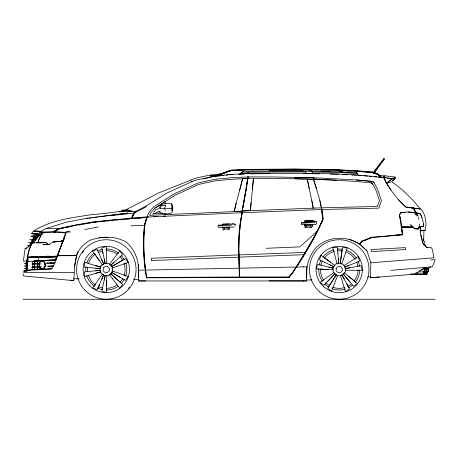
<?xml version="1.0" encoding="UTF-8"?>
<svg xmlns="http://www.w3.org/2000/svg" width="458" height="458" viewBox="0 0 458 458"><rect width="100%" height="100%" fill="white"/><g stroke="black" fill="none" stroke-linecap="round" stroke-linejoin="round"><path stroke-width="0.69" d="M306.545 277.302C305.784 266.167 309.213 254.648 317.165 246.616C328.478 236.162 346.654 235.881 359.444 243.822L367.07 250.99L370.865 262.795L370.425 277.829L415.034 274.119L425.081 267.392L432.363 266.785L435.094 260.081M384.05 178.105L384.05 176.628M235.114 225.966L235.126 224.368L234.015 223.75L231.725 223.819M135.946 218.323L131.807 218.638L134.297 213.01L136.095 211.201L145.444 206.403L166.924 193.024L194.518 180.469L212.787 176.502L230.952 174.372L248.396 173.611L273.3 173.313L313.364 173.462L336.458 173.948L356.542 174.979L371.57 176.25L383.924 177.544L386.386 183.274L391.121 190.104M38.312 260.522L38.352 257.642L56.546 256.892L55.458 259.783L55.069 259.921L35.197 260.785L55.458 259.783M105.14 275.79L101.819 291.082L106.416 292.576L106.777 275.43M34.608 268.044L34.699 261.014M37.275 269.453L37.327 265.938M37.356 263.825L37.39 261.014M421.469 215.804L420.158 213.726L416.053 212.609L415.515 212.947L415.853 212.586L413.408 208.207L405.748 207.113C397.006 198.829 389.277 189.148 384.044 178.271L383.924 177.544M27.886 257.213L27.766 261.518L27.886 257.213L49.092 256.388M34.55 269.802L34.699 260.545M37.241 269.802L37.39 260.545M22.929 273.649L23.621 275.968L73.835 280.651L74.591 266.127L76.56 255.644C78.558 248.957 83.888 243.999 89.636 240.37C101.728 236.236 115.45 235.526 126.683 242.442C135.597 250.555 139.192 261.335 138.551 273.157L138.556 280.943L145.844 280.943M164.966 214.602L165 213.262M165.212 204.36L165.281 201.503L154.947 208.15L150.922 212.523L149.72 215.323L242.23 211.23L246.244 189.652L247.881 178.225L313.885 178.975L356.416 181.471L371.65 182.902M106.559 286.611L106.708 280.639M238.647 249.072L239.065 238.601M239.116 237.204L240.656 220.808M28.115 270.775L27.348 270.804L27.909 257.081L49.149 256.125M32.524 261.455L32.186 269.636L27.932 270.26L27.348 270.804M34.562 269.636L34.928 260.774M41.277 231.817L41.243 232.578L40.665 232.429L41.277 231.817L33.909 231.427M49.43 244.463L48.079 244.492L46.149 242.7L38.111 242.746L38.386 240.639L41.375 234.158L44.208 232.532L42.48 232.229L41.243 232.578L41.203 231.279L45.995 228.416M26.627 270.667C26.003 257.293 29.444 243.45 39.09 233.735M424.715 244.486L424.858 241.835L424.24 241.126M375.709 173.668L375.692 172.237M172.426 210.611L172.426 206.793M171.315 210.577L171.235 205.642M153.705 212.22L155.439 209.959L159.201 208.482L160.546 205.23L163.632 204.005L168.189 203.157L171.527 203.466C173.107 206.22 173.479 210.291 171.521 212.981C165.481 215.506 158.668 211.544 152.583 214.195M250.44 211.064L251.121 202.573M144.591 224.38L147.184 217.264L146.955 216.949L147.287 217.018L146.652 217.418L144.447 225.279C142.684 242.74 143.348 260.545 146.486 277.823L289.267 277.319C302.503 259.325 313.907 239.654 323.113 219.285L323.079 217.991C321.774 204.6 317.337 191.839 313.524 179.015M252.41 189.538L253.434 178.494M23.467 260.545L25.11 248.499C31.333 247.251 32.61 237.782 37.413 234.301L37.653 233.958L31.728 233.563M253.497 178.488L250.331 210.646L242.397 210.972L240.353 221.781C237.37 240.101 238.984 258.593 239.334 277.004L146.606 277.491L146.486 277.823M421.429 226.658L423.432 226.138L423.679 223.939L421.452 215.878L420.335 214.109L418.726 213.457L412.933 212.564M427.944 247.475L426.644 247.412L422.877 243.003L420.822 234.719L420.158 226.876L423.45 226.487L423.73 224.019M154.947 208.15L174.807 195.371L198.698 184.425L215.002 180.864L231.513 179.278L247.704 178.488L247.893 176.908L246.072 189.778L242.219 211.184L234.009 211.35L242.711 178.74L248.059 178.483L248.247 176.897M38.409 242.042L38.592 240.639M340.254 263.608L342.029 250.051M122.521 211.315L122.71 209.919L124.662 210.285M323.113 219.285L322.896 219.245C315.316 238.126 303.631 254.923 293.04 272.178L288.992 276.976L239.723 277.004C239.379 258.587 237.759 240.089 240.753 221.769L242.219 212.375L240.719 220.676M340.197 263.894L342.361 247.692L347.187 247.847L343.414 259.176M288.992 276.976L292.817 272.333L303.82 254.7L317.377 231.198L322.701 219.296L321.253 207.817L321.814 209.529L378.829 208.138L381.394 200.638L377.85 190.104L374.072 182.473L372.36 181.431L356.542 179.948L313.364 177.721L273.1 176.965L248.07 176.897L231.399 177.698L214.728 179.33L198.056 182.988L173.84 194.032L153.693 206.901L149.319 211.625L146.966 217.086L241.801 212.724L247.715 178.488M144.797 224.334L144.654 225.239C142.741 241.269 143.795 257.47 145.844 273.426M228.611 227.128L228.032 228.971L224.311 229.103L223.269 230.26L222.582 227.294M229.876 227.099L228.977 230.053L228.032 228.971M27.663 256.251L26.925 260.613L26.684 269.705L26.329 270.775L23.85 271.033M74.591 266.127L76.606 255.484L78.146 251.637M311.875 226.229L312.127 224.901M312.694 224.546L312.316 226.515L311.617 227.632L305.137 227.666L304.484 224.529M398.116 199.448L405.622 206.93L420.433 208.991L412.601 199.785L402.01 189.612L391.991 181.671L386.5 183.395L384.222 178.173L384.216 177.578L392.609 178.66L395.294 177.063L384.216 175.729L384.216 177.761L385.613 177.91M234.593 210.503L236.202 203.129M104.218 280.027L105.094 276.065M414.479 212.546L415.772 212.667L413.408 208.207L412.79 208.024M419.047 226.584L419.683 223.985M239.694 190.041L242.545 178.717M27.829 255.604C29.037 246.375 34.167 238.406 40.516 231.84L41.174 231.84L40.298 232.761M424.257 274.365L423.65 274.336L424.148 271.222L426.014 268.182L426.627 268.211L426.123 271.319L424.257 274.365L411.055 274.119M428.138 271.382L428.579 268.623L428.041 268.594L427.2 269.619L426.387 271.296L425.94 274.056L426.478 274.084L428.138 271.382L423.902 271.245M244.148 173.359L248.408 173.164L248.688 172.151L306.282 171.933M27.932 270.26L51.325 269.075L54.233 264.174L57.771 255.656L65.671 233.105L64.996 232.349L54.147 231.788L54.393 231.502L54.628 231.988L53.855 231.977M341.708 264.1L343.42 259.159M65.723 233.935L63.09 241.108L54.989 241.778M63.714 240.313L64.818 237.124M62.74 241.103L53.174 241.996L63.49 240.948L62.74 241.103L56.981 256.394L48.216 256.709M62.935 240.559L64.549 236.128M57.067 256.64L63.141 240.862M337.672 275.275L331.518 291.259L327.705 288.294L336.39 274.451M55.424 260.442L57.095 256.096L55.532 260.43L27.766 261.518M135.849 211.825L135.499 211.424L133.684 213.136L131.532 218.128L131.807 218.638L134.085 213.514L136.095 211.201M165.384 210.566L164.388 208.59L165.659 205.596L161.445 205.413L160.134 208.539L172.763 208.585M101.779 279.237L103.668 274.892M99.529 284.332L97.222 289.588L92.625 288.099L102.409 274.01M97.68 288.586L103.8 274.628M38.89 239.992L41.581 234.158M30.016 245.076L30.892 243.198M31.447 242.167L35.266 233.809M36.033 236.173L37.247 233.62M34.837 238.441L35.443 237.175M36.05 235.91L36.955 234.009M425.076 269.55L424.257 271.228L423.816 273.993L424.354 274.016L425.196 272.991L426.014 271.313L426.455 268.554L425.917 268.525L425.076 269.55L428.619 269.688M32.444 243.479L33.325 241.881M418.177 228.765L419.196 226.956L420.055 226.699L419.196 226.956M359.444 243.822L361.831 241.183L371.661 237.244L402.525 234.691L401.551 227.082L402.702 234.771L402.353 234.485L399.525 214.785L400.876 212.449L408.175 211.991L415.853 212.586M400.137 218.701L399.565 214.733L400.933 212.375L405.324 212.398M400.435 213.766L401.099 212.621M395.357 177.2L391.636 179.37L386.5 183.395M241.801 212.724L321.814 209.529L321.665 209.283L322.873 218.174M328.959 286.273L336.246 274.708M305.555 227.22L306.631 226.017L310.358 226L310.753 225.376M321.436 209.541L321.625 209.283M373.625 172.952L374.375 171.802M34.218 242.906L33.314 242.832L39.983 234.067M241.967 212.466L242.156 212.712L242.397 210.972L321.608 207.806L377.449 206.455L379.464 200.552L376.11 190.585L372.657 183.601M384.228 159.155L375.171 171.75L374.106 171.401L383.535 158.926L384.147 158.726L384.228 159.155L383.535 158.926M36.159 238.011L38.587 234.702M374.638 171.578L384.147 158.726M294.866 177.28L313.18 177.715L313.696 179.227L314.056 179.238L313.547 177.727L314.056 179.238M109.393 264.403L119.756 250.761L122.595 254.665L110.395 265.548M34.802 239.511L38.644 234.622M35.106 240.61L40.356 234.118L42.17 232.59L44.031 232.79M428.138 268.251L426.272 271.291L425.774 274.405L426.381 274.434L428.247 271.388L428.751 268.279L423.885 268.09M401.551 227.082L412.011 226.996M359.61 243.902L362.015 241.32L371.69 237.444M359.788 244.051L362.221 241.44L371.724 237.628L402.702 234.771M395.202 178.208L392.598 181.053L395.391 178.002M334.941 273.695L323.886 285.328L320.073 282.363L334.042 272.453M327.836 281.166L335.153 273.495M222.279 224.723L223.04 224.031L229.893 223.619M371.81 172.345L373.052 171.372M317.377 231.198L299.784 246.891L266.298 248.276M110.607 265.342L114.157 262.205M312.774 221.586L312.385 220.733L305.52 220.945L304.736 221.615L305.646 222.113M218.638 225.05L218.071 225.536L220.447 225.811L231.342 225.159M240.112 173.754L243.278 171.057M239.586 174.464L243.278 171.321C281.109 170.954 318.997 170.393 356.782 172.74L357.578 175.111M311.52 221.437L312.385 220.733M386.558 183.114L391.498 179.244L392.661 178.809M384.216 177.578L383.924 177.767M122.967 210.102L122.206 210.628L122.526 210.869M343.889 265.772L358.265 256.457L359.61 261.1L344.445 267.191M41.168 232.034L53.552 231.777L58.258 228.697L75.925 224.93L93.609 221.861L131.532 218.128M146.652 217.418L114.849 219.949L93.913 222.141L76.429 225.118L58.853 228.782L54.147 231.788L54.628 231.988M427.766 268.806L430.801 266.911M58.853 228.782L53.552 231.777L54.061 231.977L54.393 231.502L54.061 231.977L43.43 232.773M121.662 211.018L122.755 210.566M111.58 266.682L123.368 259.766M111.317 266.814L125.435 258.575L128.274 262.486L112.078 268.13M49.052 244.4L53.683 241.778L55.195 241.778M53.552 231.777L58.126 229.378M134.297 213.01L146.646 206.575M39.399 268.875L40.676 268.239M123.866 210.857L159.894 192.377L189.721 180.538L192.595 181.677M40.665 232.429L42.48 232.229L41.415 232.011M345.338 266.814L349.111 265.319M153.791 213.634L160.357 211.144M215.266 176.639L230.969 170.697L248.396 169.941L294.958 169.592L336.458 170.273L356.587 171.303L371.656 172.597L378.119 174.658L380.987 177.423M214.602 176.502L230.872 170.365L248.396 169.592L294.958 169.242L336.458 169.924L356.542 170.949L371.57 172.214L378.285 174.338L381.52 177.452M215.529 176.141L220.098 174.435M222.708 173.456L229.887 170.771M213.634 176.53L230.689 170.158L248.396 169.38L294.958 169.031L336.458 169.7L356.542 170.714L371.57 171.979L378.285 174.097L381.983 177.664M42.153 268.961L43.682 268.428L44.781 267.003L45.176 265.102L44.781 263.201L43.682 261.776L42.153 261.243L40.625 261.776L39.525 263.201L39.13 265.102L39.525 267.003L40.625 268.428L42.153 268.961L43.401 268.72M315.739 221.907L316.518 221.975M119.67 211.894L123.025 210.766L127.118 210.216L126.391 210.732L122.297 211.287M234.49 224.575L235.126 224.368M190.465 179.96L196.951 177.876L209.833 175.105L211.064 176.049L213.165 175.826M46.086 228.542L64.005 222.909M100.646 270.283L84.381 271.915L84.381 276.746L100.783 271.8M95.825 273.34L100.8 271.794M420.318 226.893L419.557 227.128L418.503 228.989L415.841 228.943L411.994 227.111L401.363 227.013L401.769 226.481L400.246 217.126M420.152 226.807L419.316 227.065L418.274 228.908L415.635 228.863M239.334 277.004L239.723 277.004M54.422 231.988L65.471 232.544L64.996 232.349L69.393 231.078M33.314 242.832L38.317 242.746M203.266 178.918L212.787 176.719M58.698 229.08L63.433 228.095M66.811 227.391L72.221 226.269M25.276 248.356L27.177 248.001M64.435 222.542L86.774 218.3L127.988 213.067L98.785 216.834M345.166 268.657L349.826 267.781M84.673 229.521L98.35 226.973M344.88 268.691L360.956 265.737L362.295 270.38L345.166 270.191M409.67 207.56L421.051 209.174C425.929 214.939 426.621 222.92 425.408 230.111L420.186 230.586L425.242 230.282M420.186 230.935L423.931 230.477L423.644 241.612M78.387 225.061L81.902 224.454M83.31 224.214L84.713 223.968M86.121 223.727L87.524 223.487M88.932 223.241L90.335 223M122.509 210.6L121.845 210.703L122.246 211.567M302.068 222.525L314.823 221.403M86.133 218.666L87.541 218.466M88.944 218.26L91.056 217.956M92.459 217.75L93.867 217.55M95.27 217.344L97.382 217.04M423.432 226.138L419.642 226.653L418.452 228.645L415.904 228.628M23.639 271.754L26.066 271.657M219.004 225.199L233.466 224.071M40.625 268.428L44.432 267.976M214.184 176.559L216.285 176.313M218.38 176.067L220.475 175.82M221.872 175.654L223.968 175.408M226.063 175.162L228.158 174.916M229.555 174.756L233.048 174.498M222.393 173.702L210.417 175.013L211.315 175.775L211.064 176.049L210.159 175.277M210.909 175.861L218.901 174.956M214.567 175.672L217.367 175.368M110.361 215.632L133.684 213.136M93.85 222.393L96.655 222.09M98.756 221.867L100.857 221.638M102.964 221.414L105.065 221.185M107.166 220.962L109.972 220.659M111.374 220.51L113.475 220.281M370.425 277.829L375.257 277.302M376.636 277.153L379.401 276.855M31.447 235.95L34.888 235.595M308.629 221.907L310.707 221.701M27.841 257.299L57.095 256.096M95.636 270.781L100.354 270.329M53.832 232.412L55.865 232.418M370.865 262.795L433.932 257.802L432.329 249.255L430.949 247.349L427.715 247.349M390.8 270.363L425.081 267.392M389.397 235.664L402.353 234.485M115.582 220.069L119.109 219.76M120.517 219.634L124.044 219.319M126.162 219.136L129.688 218.821M225.502 224.643L227.58 224.46M61.343 240.828L62.746 240.708M64.996 232.349L70.606 231.92M132.139 218.008L147.047 216.897L146.984 217.493L142.844 217.802M137.326 218.22L141.465 217.905M434.877 259.663L430.709 259.972M33.062 261.255L37.63 260.986M314.795 222.359L303.265 223.138L301.318 222.869M52.189 268.543L32.186 269.636L34.293 269.636M48.954 268.909L51.76 268.726M47.689 266.081L53.506 265.709M47.752 266.716L53.615 266.344M51.204 266.716L53.157 266.596M46.121 262.966L54.96 262.497M46.865 263.568L54.874 263.138M50.317 263.568L53.763 263.356M50.254 262.926L51.622 262.84M38.34 260.951L40.212 260.848M24.881 271.176L26.982 271.062M148.758 216.852L147.361 216.926L147.058 217.395L144.848 225.262C143.005 242.654 143.852 260.339 146.772 277.571M153.653 216.594L157.151 216.411M163.443 216.079L165.538 215.97M31.402 240.181L33.022 240.101M29.81 243.129L31.43 243.049M306.299 280.13L312.012 279.838M367.722 276.976L370.579 276.827M32.936 234.09L37.688 234.227M38.787 269.476L44.976 269.51M35.209 236.883L32.93 236.992M29.799 245.872L28.173 245.952M40.894 257.007L36.125 257.173M39.428 266.556L31.974 266.905L31.951 267.552L39.44 267.197M38.901 267.392L40.235 267.329M238.395 170.153L241.251 170.021M240.685 173.301L248.545 172.941M39.72 263.963L32.083 264.358L32.112 263.711L39.709 263.316L39.72 263.963L41.1 263.963M240.416 173.284L248.408 173.164L248.402 172.391M238.629 174.258L244.211 174.011M46.081 260.442L47.432 260.384M238.715 257.178L151.398 260.533L151.283 258.272L238.607 254.911M131.028 225.823L144.447 225.279M305.142 252.438L239.002 254.9M303.82 254.7L239.105 257.161M98.974 237.742L108.117 237.41M313.318 221.151L315.367 221.077L316.358 221.695L316.364 223.996L315.39 224.683L314.841 224.374L302.137 224.592L301.879 224.895L301.387 224.443M57.771 255.656L63.885 255.438M57.622 255.816L76.663 255.329M307.249 221.901L310.444 221.809M401.368 225.554L401.574 226.905L401.958 226.899M303.116 280.943L306.545 280.943L306.957 266.814L138.43 270.214M303.522 266.882L303.826 266.877M305.228 225.159L311.434 225.067M63.817 255.753L76.56 255.644M223.498 227.821L229 227.74M248.396 169.678L260.493 169.534M249.822 173.817L269.745 173.576M42.846 244.595L48.869 244.526M269.012 170.805L303.448 170.8M36.583 242.877L41.254 242.855M72.937 255.455L76.601 255.472M41.592 242.7L46.355 242.7M43.31 244.492L48.285 244.492L47.323 243.599M423.782 244.686L425.19 244.686M23.49 261.134L26.77 261.134L26.564 269.464L26.312 270.254L23.833 270.592M33.491 263.711L34.871 263.711M33.463 264.358L34.842 264.358M41.472 266.522L40.092 266.522L40.104 267.169M33.36 266.905L34.739 266.905M33.331 267.552L34.711 267.552M23.547 272.607L73.984 272.653M138.556 280.943L303.414 280.943M22.9 299.274L435.1 299.274M269.155 280.869L306.545 280.943M135.499 211.424C121.032 209.924 107.08 214.081 92.682 214.441C72.599 217.682 51.399 219.8 33.806 230.884L41.203 231.279M38.352 257.642L35.232 257.631L56.546 256.892M73.406 278.796L79.125 278.848M133.433 279.323L139.146 279.374M401.821 227.065L412.16 227.174M308.354 170.903L311.864 170.949L312.642 174.017M311.944 171.99L336.458 172.426L356.542 173.399M303.448 173.576L319.661 173.817M29.621 239.66L33.743 239.895M27.159 245.499L29.449 245.551M24.635 263.837L26.919 263.882M24.766 268.354L27.062 268.399M24.703 268.892L26.988 268.938M426.381 274.434L410.397 274.136M313.364 169.529L321.058 169.683M321.058 171.063L330.161 171.246M47.575 228.485L58.258 228.697M26.993 263.344L24.698 263.298M27.051 265.749L24.755 265.703M26.976 266.287L24.692 266.241M330.161 174.034L338.536 174.275M294.837 178.815L336.378 180.183M415.738 272.957L423.604 273.14M30.755 236.465L35.707 236.769M28.425 242.603L32.003 242.797M423.083 272.945L425.196 272.991M425.911 273.025L427.32 273.06M40.516 231.84L33.176 231.462L31.665 233.443L37.653 233.958M419.19 271.073L424.148 271.222M421.515 269.195L425.07 269.333M424.532 268.119L428.751 268.279M425.785 268.502L428.579 268.623M425.058 268.491L426.455 268.554M333.298 269.808L316.169 268.892L317.806 264.346L332.983 268.165M336.458 169.998L339.235 170.136M344.788 170.416L348.257 170.594M354.503 170.908L356.587 171.011M339.264 171.521L342.767 171.704M347.668 171.962L351.171 172.145M342.693 174.487L347.542 174.738M351.692 174.95L356.542 175.196M62.757 232.773L64.824 232.882M328.088 269.573L320.142 269.121M40.539 268.737L42.153 269.298L43.768 268.737L44.953 267.203L45.382 265.102L44.953 263.007L43.768 261.466L42.153 260.905L40.539 261.466L39.359 263.007L38.924 265.102L39.359 267.203L40.539 268.737L41.964 268.817M408.049 212.077L412.543 212.369M410.03 212.375L412.549 212.541M41.478 234.422L42.422 234.479M416.104 215.752L418.44 215.924M360.698 171.361L362.753 171.538M365.49 171.773L368.232 172.008M358.591 175.374L362.009 175.66M364.053 175.832L367.471 176.124M369.52 176.296L371.57 176.473M356.542 179.948L372.36 181.431L374.152 182.633M95.636 268.216L100.354 268.674M378.285 177.194L381.102 177.481M100.646 268.72L84.381 267.083L84.381 262.251L100.8 267.209M378.989 175.391L383.924 175.912L383.924 177.944M374.255 176.759L376.94 177.046M387.01 178.065L392.609 178.66M41.764 232.544L42.17 232.59M421.452 215.878L421.772 217.882M423.461 240.467L423.438 238.446M70.412 280.119L73.835 280.651M413.007 208.058L415.486 208.516M160.546 205.23L161.445 205.413M415.79 212.85L417.003 213.113M191.553 181.305L192.663 181.58M328.781 267.1L332.714 268.107M412.721 208.35L413.334 208.527M95.808 265.651L100.783 267.203M371.656 172.3L376.178 173.737M422.986 226.332L423.45 226.487M131.206 211.842L126.316 210.663L122.715 211.041C125.589 209.14 129.465 209.741 132.19 211.625M112.096 270.878L128.274 276.517L125.435 280.422L111.317 272.189M418.852 213.417L419.917 213.789L420.564 214.819M426.644 247.412L422.745 242.98L420.73 234.719M65.671 233.105L66.152 233.299M158.645 211.722L162.607 213.342M349.025 239.065L359.616 243.925L367.07 250.99M329.651 264.69L333.934 266.716M324.63 262.274L319.449 259.8L321.092 255.261L334.855 265.491M324.47 262.216L334.191 266.859M412.606 227.288L415.583 228.719M234.032 227.351L233.471 227.042L219.079 227.265L218.729 227.563L218.14 227.116L218.077 225.668M120.614 277.628L111.58 272.321M371.049 182.851L372.875 184.053M371.146 182.856L372.875 184.047M324.293 257.619L330.699 262.348M411.25 225.428L413.379 227.013M344.216 272.768L354.452 281.057M348.292 276.014L357.538 283.576L353.536 286.284L343.053 273.747M110.607 273.661L120.826 282.741M223.04 224.031L223.79 224.706M110.395 273.449L122.595 284.332L119.756 288.242L112.496 278.762M305.52 220.945L306.608 221.924M414.685 213.863L415.664 214.791M378.119 174.349L380.512 176.656M27.909 257.081L28.448 257.608M399.525 214.785L399.851 215.128M349.958 282.019L343.254 273.964M310.358 226L311.268 227.185M109.382 274.582L112.508 278.773M410.282 224.351L412.063 226.807M96.014 255.822L102.409 264.987M99.392 260.722L92.625 250.904L97.222 249.41L103.8 264.369M417.513 215.374L415.698 212.655L417.667 215.386M171.469 204.148L172.34 205.585M413.62 208.241L416.053 212.609M341.886 274.892L344.153 279.048M346.895 284.097L348.418 286.897M341.76 274.623L349.54 288.998L345.538 291.712L340.426 275.361M313.329 221.271L312.888 220.304L305.097 220.538L304.209 221.306L304.318 222.594M289.09 276.93L289.267 277.319M224.311 229.103L223.87 227.254M101.779 259.766L103.668 264.111M306.35 225.325L306.631 226.017M356.776 172.437L357.377 174.223M313.318 179.233L316.364 188.312M418.394 217.298L418.967 219.348M337.117 263.934L332.697 247.383L337.529 247.538L337.912 253.268M313.352 177.944L313.696 179.227M305.549 170.874L306.328 173.943M104.218 258.976L105.243 263.596M102.311 250.245L102.993 253.366M307.186 179.089L313.415 208.132M105.288 263.888L101.819 247.915L106.416 246.427L106.777 263.573M400.876 212.449L400.939 212.764M307.318 178.901L309.196 188.456M319.867 200.638L320.961 206.558M311.858 200.862L313.083 208.178M305.017 224.861L305.131 226.16M338.639 263.842L337.918 253.097M420.599 232.716L420.215 226.876L420.295 230.729M338.296 258.827L338.599 263.55M239.517 271.932L239.087 261.93M301.324 222.994L301.364 223.962M239.036 260.545L238.664 249.713M138.207 264.438L138.556 277.72M44.89 265.629L44.924 266.688M248.099 172.168L248.104 172.935M420.438 226.865L420.455 230.534M384.05 175.861L384.05 176.851M44.878 264.564A3.269 0.395 -90 0 1 44.924 263.527M129.351 287.298A29.146 29.146 0 0 1 128.498 288.351M82.388 252.782A29.146 29.146 0 0 1 83.596 251.173M125.669 262.812A20.507 20.501 0 0 1 125.681 276.163M124.215 279.454A20.507 20.501 0 0 1 121.284 283.479M118.044 286.296A20.507 20.501 0 0 1 105.913 290M102.386 289.628A20.507 20.501 0 0 1 97.617 288.082M94.525 286.296A20.507 20.501 0 0 1 86.682 275.498M85.864 271.285A20.507 20.501 0 0 1 85.938 266.997M86.894 262.84A20.507 20.501 0 0 1 93.953 253.119M97.623 250.915A20.507 20.501 0 0 1 102.357 249.375M105.941 248.997A20.507 20.501 0 0 1 118.628 253.125M121.273 255.507A20.507 20.501 0 0 1 124.227 259.572M124.055 263.361A18.83 18.83 0 0 1 124.061 275.619M122.715 278.641A18.83 18.83 0 0 1 120.03 282.34M117.053 284.928A18.83 18.83 0 0 1 106.571 288.328M102.672 287.985A18.83 18.83 0 0 1 98.293 286.565M95.453 284.928A18.83 18.83 0 0 1 88.245 275.012M87.495 271.142A18.83 18.83 0 0 1 87.564 267.197M88.44 263.384A18.83 18.83 0 0 1 95.453 254.076M98.293 252.432A18.83 18.83 0 0 1 102.649 251.018M106.594 250.675A18.83 18.83 0 0 1 117.053 254.076M120.019 256.652A18.83 18.83 0 0 1 122.727 260.384M359.742 269.819A20.501 20.501 0 0 1 355.213 282.368M352.185 285.414A20.501 20.501 0 0 1 348.59 287.761M345.298 289.101A20.501 20.501 0 0 1 331.941 288.677M328.73 287.12A20.501 20.501 0 0 1 324.791 284.063M322.466 281.315A20.501 20.501 0 0 1 318.757 268.491M319.243 264.964A20.501 20.501 0 0 1 320.949 260.241M322.821 257.23A20.501 20.501 0 0 1 333.865 249.725M337.409 249.095A20.501 20.501 0 0 1 342.384 249.255M346.534 250.354A20.501 20.501 0 0 1 356.416 258.318M358.087 261.444A20.501 20.501 0 0 1 359.478 266.253M358.087 269.819A18.83 18.83 0 0 1 353.925 281.349M351.149 284.149A18.83 18.83 0 0 1 347.845 286.302M344.822 287.532A18.83 18.83 0 0 1 332.56 287.143M329.605 285.712A18.83 18.83 0 0 1 325.529 282.431M323.858 280.376A18.83 18.83 0 0 1 320.428 269.264M320.898 265.365A18.83 18.83 0 0 1 322.461 261.026M324.184 258.26A18.83 18.83 0 0 1 334.323 251.373M337.58 250.789A18.83 18.83 0 0 1 342.149 250.938M345.956 251.946A18.83 18.83 0 0 1 355.03 259.257M356.57 262.131A18.83 18.83 0 0 1 357.847 266.55M336.189 268.411L336.126 270.415L337.248 272.075L339.132 272.75L341.055 272.195L342.286 270.615L342.349 268.611L341.227 266.951L339.338 266.275L337.42 266.831L336.189 268.411M333.138 267.312L333.012 271.313L335.262 274.634L339.029 275.991L342.876 274.874L345.332 271.714L345.464 267.707L343.214 264.392L339.447 263.035L335.594 264.146L333.138 267.312M101.046 265.686L99.804 269.499L101.046 273.311L104.287 275.664L108.294 275.664L111.534 273.311L112.771 269.499L111.534 265.686L108.294 263.333L104.287 263.333L101.046 265.686M103.668 267.598L103.05 269.499L103.668 271.405L105.288 272.584L107.292 272.584L108.912 271.405L109.531 269.499L108.912 267.598L107.292 266.419L105.288 266.419L103.668 267.598M381.314 248.98L370.957 249.65L371.541 251.637L405.668 249.536L405.364 247.618L381.314 248.98M89.917 285.889A23.181 23.181 0 0 0 128.704 275.504A23.181 23.181 0 0 0 100.313 247.108A23.181 23.181 0 0 0 89.917 285.889M85.28 290.532A29.741 29.741 0 0 0 135.041 277.199A29.741 29.741 0 0 0 98.613 240.771A29.741 29.741 0 0 0 85.28 290.532M319.77 291.992A29.741 29.741 0 0 0 368.438 275.086A29.741 29.741 0 0 0 329.462 241.4A29.741 29.741 0 0 0 319.77 291.992M324.064 287.034A23.181 23.181 0 0 0 361.992 273.861A23.181 23.181 0 0 0 331.621 247.595A23.181 23.181 0 0 0 324.064 287.034"/></g></svg>
